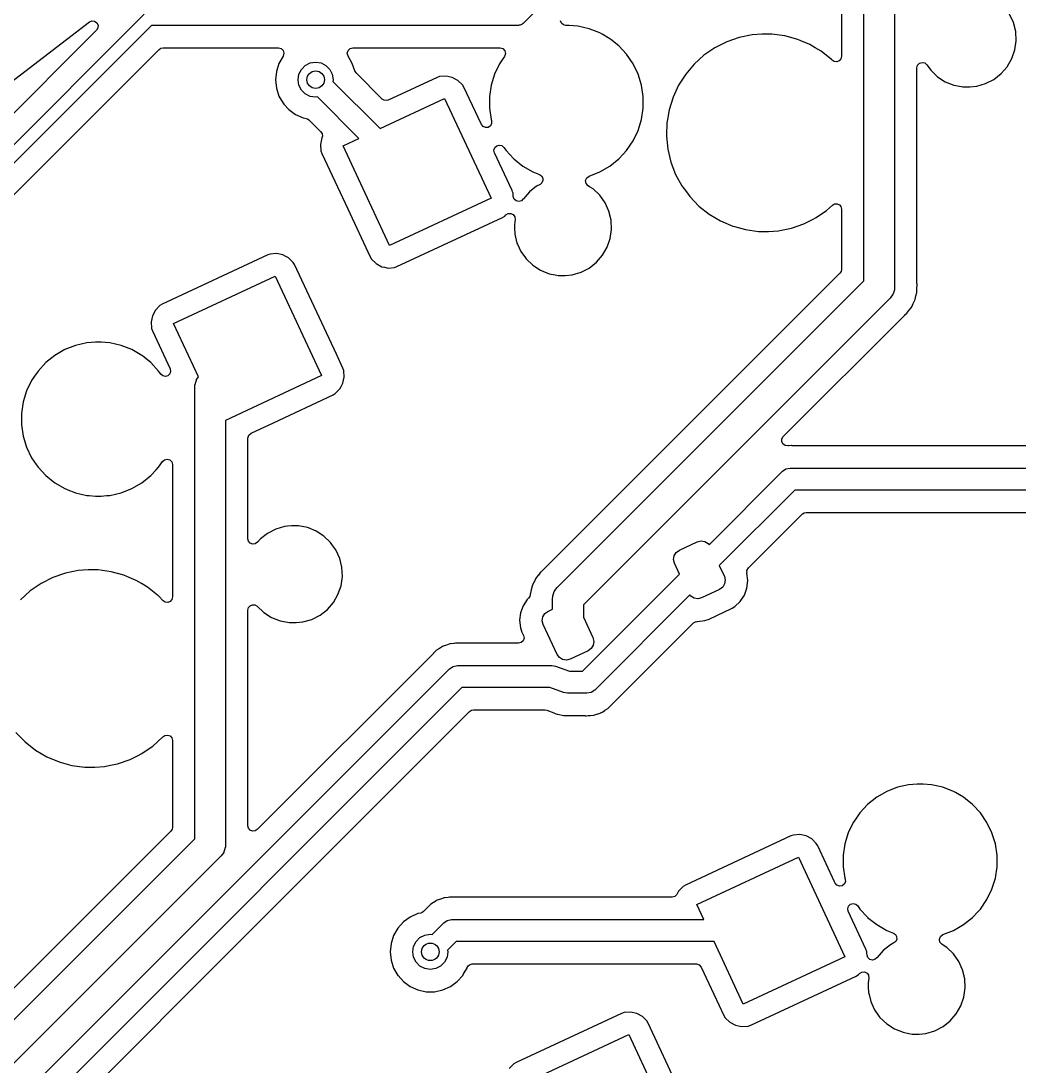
# Model space of a CAD drawing. Extents: x 15 to 269, y -160 to -43.
# Drawn here: x 181.35 to 204.07, y -81.28 to -57.49 of the extents above; entities that cross this region are included whole.
import ezdxf

# ---------------------------------------------------------------- set-up
doc = ezdxf.new("R2010")
doc.units = 0
doc.layers.add('BLACK', color=7, linetype='CONTINUOUS')

msp = doc.modelspace()

# ---------------------------------------------------------------- linework, layer by layer
at = {"layer": 'BLACK', "linetype": 'CONTINUOUS'}
for p, q in [((199.429, -50.9047), (192.781, -57.553)), ((200.536, -63.4092), (200.536, -53.7363)), ((201.236, -54.4401), (201.236, -63.5541)), ((200.027, -55.5477), (200.027, -58.2981)), ((154.812, -79.0065), (182.913, -57.5164)), ((171.853, -69.6442), (184.157, -57.3409)), ((182.913, -57.5164), (182.969, -57.4923)), ((182.969, -57.4923), (183.031, -57.4984)), ((183.031, -57.4984), (183.081, -57.5332)), ((183.081, -57.5332), (183.109, -57.5881)), ((192.763, -57.5629), (192.749, -57.5768)), ((192.781, -57.553), (192.763, -57.5629)), ((193.655, -57.5453), (193.633, -57.4918)), ((193.699, -57.5829), (193.655, -57.5453)), ((203.942, -57.53), (203.854, -57.3387)), ((203.991, -57.7344), (203.942, -57.53)), ((183.076, -57.7026), (171.714, -69.0647)), ((184.325, -57.5969), (172.065, -69.8563)), ((183.107, -57.6496), (183.076, -57.7026)), ((183.109, -57.5881), (183.107, -57.6496)), ((192.674, -57.5969), (184.325, -57.5969)), ((192.694, -57.5918), (192.674, -57.5969)), ((192.713, -57.5918), (192.694, -57.5918)), ((192.73, -57.5819), (192.713, -57.5918)), ((192.749, -57.5768), (192.73, -57.5819)), ((193.756, -57.5964), (193.699, -57.5829)), ((193.831, -57.5964), (193.756, -57.5964)), ((194.027, -57.6111), (193.831, -57.5964)), ((193.831, -57.5964), (193.831, -57.5964)), ((194.283, -57.6695), (194.027, -57.6111)), ((194.527, -57.7654), (194.283, -57.6695)), ((194.577, -57.7944), (194.527, -57.7654)), ((194.527, -57.7654), (194.527, -57.7654)), ((194.527, -57.7654), (194.527, -57.7654)), ((194.754, -57.8965), (194.577, -57.7944)), ((198.217, -57.7944), (197.992, -57.8094)), ((198.442, -57.7944), (198.217, -57.7944)), ((198.217, -57.7944), (198.217, -57.7944)), ((198.74, -57.8344), (198.442, -57.7944)), ((204.001, -57.9445), (203.991, -57.7344)), ((194.778, -57.9151), (194.754, -57.8965)), ((194.959, -58.0601), (194.778, -57.9151)), ((197.414, -57.9678), (197.146, -58.1034)), ((197.698, -57.8693), (197.414, -57.9678)), ((197.992, -57.8094), (197.698, -57.8693)), ((199.03, -57.9138), (198.74, -57.8344)), ((198.74, -57.8344), (198.74, -57.8344)), ((198.74, -57.8344), (198.74, -57.8344)), ((199.102, -57.9445), (199.03, -57.9138)), ((199.306, -58.0311), (199.102, -57.9445)), ((199.43, -58.1041), (199.306, -58.0311)), ((203.971, -58.1527), (204.001, -57.9445)), ((173.103, -69.5379), (184.499, -58.1417)), ((184.499, -58.1417), (184.539, -58.1149)), ((184.539, -58.1149), (184.587, -58.1054)), ((184.587, -58.1054), (187.215, -58.1054)), ((187.215, -58.1054), (187.277, -58.122)), ((187.277, -58.122), (187.322, -58.1674)), ((187.322, -58.1674), (187.339, -58.2294)), ((187.339, -58.2294), (187.322, -58.2914)), ((188.781, -58.2294), (188.798, -58.1674)), ((188.798, -58.2914), (188.781, -58.2294)), ((188.798, -58.1674), (188.843, -58.122)), ((188.843, -58.122), (188.905, -58.1054)), ((188.905, -58.1054), (192.259, -58.1054)), ((192.259, -58.1054), (192.323, -58.1232)), ((192.323, -58.1232), (192.368, -58.1715)), ((192.382, -58.2364), (192.361, -58.2993)), ((192.368, -58.1715), (192.382, -58.2364)), ((195.138, -58.2524), (194.959, -58.0601)), ((194.959, -58.0601), (194.959, -58.0601)), ((194.959, -58.0601), (194.959, -58.0601)), ((195.286, -58.4692), (195.138, -58.2524)), ((195.138, -58.2524), (195.138, -58.2524)), ((195.138, -58.2524), (195.138, -58.2524)), ((196.898, -58.2734), (196.675, -58.475)), ((197.146, -58.1034), (196.898, -58.2734)), ((199.565, -58.1843), (199.43, -58.1041)), ((199.801, -58.3705), (199.565, -58.1843)), ((203.902, -58.3515), (203.971, -58.1527)), ((187.225, -58.4584), (187.166, -58.6401)), ((187.322, -58.2914), (187.225, -58.4584)), ((187.736, -58.5949), (187.825, -58.5064)), ((187.825, -58.5064), (187.936, -58.4496)), ((187.936, -58.4496), (188.06, -58.43)), ((188.06, -58.43), (188.184, -58.4496)), ((188.184, -58.4496), (188.295, -58.5064)), ((188.295, -58.5064), (188.384, -58.5949)), ((188.895, -58.4584), (188.798, -58.2914)), ((188.95, -58.6277), (188.895, -58.4584)), ((192.245, -58.4692), (192.131, -58.7056)), ((192.306, -58.3796), (192.245, -58.4692)), ((192.361, -58.2993), (192.306, -58.3796)), ((195.4, -58.7056), (195.286, -58.4692)), ((196.675, -58.475), (196.481, -58.7045)), ((199.814, -58.3843), (199.801, -58.3705)), ((199.863, -58.4155), (199.814, -58.3843)), ((199.922, -58.4208), (199.863, -58.4155)), ((199.976, -58.3989), (199.922, -58.4208)), ((200.014, -58.3548), (199.976, -58.3989)), ((200.027, -58.2981), (200.014, -58.3548)), ((201.744, -58.5613), (201.76, -58.5014)), ((201.76, -58.5014), (201.802, -58.4564)), ((201.802, -58.4564), (201.861, -58.4375)), ((201.861, -58.4375), (201.922, -58.4495)), ((201.922, -58.4495), (201.969, -58.4894)), ((201.969, -58.4894), (201.997, -58.5279)), ((203.797, -58.5337), (203.902, -58.3515)), ((187.166, -58.6401), (187.146, -58.83)), ((187.66, -58.83), (187.68, -58.7064)), ((187.68, -58.7064), (187.736, -58.5949)), ((188.384, -58.5949), (188.44, -58.7064)), ((188.44, -58.7064), (188.46, -58.83)), ((188.98, -58.6771), (188.95, -58.6277)), ((189.574, -59.2712), (188.98, -58.6771)), ((190.881, -58.7589), (190.823, -58.7786)), ((191.027, -58.7473), (190.881, -58.7589)), ((191.17, -58.7773), (191.027, -58.7473)), ((192.131, -58.7056), (192.054, -58.9563)), ((195.477, -58.9563), (195.4, -58.7056)), ((196.481, -58.7045), (196.319, -58.9577)), ((201.744, -63.4607), (201.744, -58.5613)), ((201.997, -58.5279), (202.06, -58.6164)), ((202.06, -58.6164), (202.212, -58.7616)), ((203.494, -58.8226), (203.66, -58.6926)), ((203.66, -58.6926), (203.797, -58.5337)), ((187.146, -58.83), (187.166, -59.0199)), ((187.68, -58.9536), (187.66, -58.83)), ((187.736, -59.0651), (187.68, -58.9536)), ((188.46, -58.83), (188.454, -58.8701)), ((188.454, -58.8701), (189.527, -59.9439)), ((190.823, -58.7786), (189.714, -59.2959)), ((191.299, -58.8463), (191.17, -58.7773)), ((191.17, -58.7773), (191.17, -58.7773)), ((191.17, -58.7773), (191.17, -58.7773)), ((191.403, -58.9489), (191.299, -58.8463)), ((191.434, -59.001), (191.403, -58.9489)), ((192.054, -58.9563), (192.015, -59.2157)), ((195.516, -59.2157), (195.477, -58.9563)), ((196.319, -58.9577), (196.193, -59.2303)), ((202.212, -58.7616), (202.212, -58.7616)), ((202.212, -58.7616), (202.212, -58.7616)), ((202.212, -58.7616), (202.389, -58.8753)), ((202.389, -58.8753), (202.389, -58.8753)), ((202.389, -58.8753), (202.584, -58.9535)), ((202.584, -58.9535), (202.713, -58.9783)), ((202.713, -58.9783), (202.791, -58.9933)), ((202.791, -58.9933), (202.791, -58.9933)), ((202.791, -58.9933), (202.948, -58.9933)), ((202.948, -58.9933), (203.105, -58.9783)), ((202.948, -58.9933), (202.948, -58.9933)), ((203.105, -58.9783), (203.307, -58.919)), ((203.307, -58.919), (203.494, -58.8226)), ((187.166, -59.0199), (187.225, -59.2016)), ((187.225, -59.2016), (187.321, -59.3669)), ((187.825, -59.1536), (187.736, -59.0651)), ((187.936, -59.2104), (187.825, -59.1536)), ((188.06, -59.23), (187.936, -59.2104)), ((188.1, -59.2236), (188.06, -59.23)), ((189.045, -60.1688), (188.1, -59.2236)), ((191.825, -59.8384), (191.434, -59.001)), ((192.015, -59.2157), (192.015, -59.4781)), ((195.516, -59.4781), (195.516, -59.2157)), ((196.193, -59.2303), (196.104, -59.5173)), ((187.321, -59.3669), (187.338, -59.3857)), ((187.338, -59.3857), (187.449, -59.5089)), ((189.527, -59.9439), (190.994, -59.26)), ((189.616, -59.2987), (189.574, -59.2712)), ((189.665, -59.3075), (189.616, -59.2987)), ((189.714, -59.2959), (189.665, -59.3075)), ((190.994, -59.26), (192.051, -61.5258)), ((187.449, -59.5089), (187.603, -59.6211)), ((187.603, -59.6211), (187.778, -59.6988)), ((187.778, -59.6988), (187.841, -59.7123)), ((192.015, -59.4781), (192.054, -59.7375)), ((195.477, -59.7375), (195.516, -59.4781)), ((196.104, -59.5173), (196.067, -59.7375)), ((187.841, -59.7123), (187.875, -59.7246)), ((187.875, -59.7246), (187.903, -59.7459)), ((187.903, -59.7459), (188.177, -60.0194)), ((191.831, -59.8512), (191.825, -59.8384)), ((191.87, -59.8987), (191.831, -59.8512)), ((191.927, -59.9217), (191.87, -59.8987)), ((191.988, -59.9145), (191.927, -59.9217)), ((192.038, -59.8789), (191.988, -59.9145)), ((192.065, -59.8236), (192.038, -59.8789)), ((192.054, -59.7375), (192.062, -59.7622)), ((192.062, -59.7622), (192.065, -59.8236)), ((195.4, -59.9883), (195.477, -59.7375)), ((196.054, -59.8136), (196.045, -60.0924)), ((196.067, -59.7375), (196.054, -59.8136)), ((188.203, -60.1503), (188.17, -60.3051)), ((188.177, -60.0194), (188.205, -60.0634)), ((188.213, -60.1153), (188.203, -60.1503)), ((188.205, -60.0634), (188.213, -60.1153)), ((188.683, -60.3377), (189.045, -60.1688)), ((195.286, -60.2246), (195.4, -59.9883)), ((196.045, -60.0924), (196.044, -60.1139)), ((196.044, -60.1139), (196.074, -60.4129)), ((188.17, -60.3051), (188.182, -60.4509)), ((189.74, -62.6035), (188.683, -60.3377)), ((192.119, -60.4335), (192.137, -60.3754)), ((192.137, -60.3754), (192.181, -60.3332)), ((192.181, -60.3332), (192.24, -60.317)), ((192.24, -60.317), (192.299, -60.3307)), ((192.299, -60.3307), (192.345, -60.3711)), ((192.345, -60.3711), (192.393, -60.4414)), ((195.138, -60.4414), (195.286, -60.2246)), ((196.074, -60.4129), (196.144, -60.7052)), ((188.182, -60.4509), (188.202, -60.5085)), ((188.202, -60.5085), (188.79, -61.7697)), ((192.13, -60.4933), (192.119, -60.4335)), ((192.532, -61.355), (192.13, -60.4933)), ((192.393, -60.4414), (192.564, -60.6257)), ((192.564, -60.6257), (192.572, -60.6337)), ((192.572, -60.6337), (192.777, -60.7973)), ((194.754, -60.7973), (194.959, -60.6337)), ((194.959, -60.6337), (195.059, -60.5267)), ((195.059, -60.5267), (195.138, -60.4414)), ((195.138, -60.4414), (195.138, -60.4414)), ((195.138, -60.4414), (195.138, -60.4414)), ((192.777, -60.7973), (193.004, -60.9285)), ((194.527, -60.9285), (194.754, -60.7973)), ((196.144, -60.7052), (196.252, -60.9856)), ((193.004, -60.9285), (193.157, -60.9886)), ((193.157, -60.9886), (193.203, -61.0206)), ((193.203, -61.0206), (193.231, -61.0698)), ((193.234, -61.126), (193.211, -61.1778)), ((193.231, -61.0698), (193.234, -61.126)), ((194.204, -61.1278), (194.229, -61.0652)), ((194.216, -61.194), (194.204, -61.1278)), ((194.229, -61.0652), (194.282, -61.0246)), ((194.282, -61.0246), (194.283, -61.0243)), ((194.283, -61.0243), (194.527, -60.9285)), ((194.283, -61.0243), (194.283, -61.0243)), ((196.252, -60.9856), (196.396, -61.2491)), ((192.543, -61.386), (192.532, -61.355)), ((193.09, -61.2549), (192.924, -61.3849)), ((193.169, -61.2143), (193.09, -61.2549)), ((193.211, -61.1778), (193.169, -61.2143)), ((194.26, -61.2444), (194.216, -61.194)), ((194.296, -61.2669), (194.26, -61.2444)), ((194.372, -61.316), (194.296, -61.2669)), ((194.524, -61.4611), (194.372, -61.316)), ((196.396, -61.2491), (196.497, -61.386)), ((192.051, -61.5258), (189.74, -62.6035)), ((192.552, -61.4126), (192.543, -61.386)), ((192.558, -61.4881), (192.552, -61.4126)), ((192.578, -61.547), (192.558, -61.4881)), ((192.625, -61.5885), (192.578, -61.547)), ((192.685, -61.6022), (192.625, -61.5885)), ((192.745, -61.5847), (192.685, -61.6022)), ((192.778, -61.5517), (192.745, -61.5847)), ((192.779, -61.5528), (192.778, -61.5517)), ((192.789, -61.5407), (192.779, -61.5528)), ((192.924, -61.3849), (192.789, -61.5407)), ((192.924, -61.3849), (192.924, -61.3849)), ((194.646, -61.6325), (194.524, -61.4611)), ((194.524, -61.4611), (194.524, -61.4611)), ((196.497, -61.386), (196.574, -61.4911)), ((196.574, -61.4911), (196.783, -61.7071)), ((188.79, -61.7697), (189.299, -62.8624)), ((194.733, -61.8238), (194.646, -61.6325)), ((194.646, -61.6325), (194.646, -61.6325)), ((194.646, -61.6325), (194.646, -61.6325)), ((194.783, -62.0282), (194.733, -61.8238)), ((196.783, -61.7071), (197.019, -61.8933)), ((199.45, -61.9661), (199.686, -61.8041)), ((199.686, -61.8041), (199.82, -61.6828)), ((199.82, -61.6828), (199.87, -61.6554)), ((199.87, -61.6554), (199.926, -61.6529)), ((199.926, -61.6529), (199.978, -61.6759)), ((199.978, -61.6759), (200.014, -61.7196)), ((200.014, -61.7196), (200.027, -61.7748)), ((200.027, -61.7748), (200.027, -63.1472)), ((189.91, -63.0849), (192.31, -61.9661)), ((192.31, -61.9661), (192.362, -61.9346)), ((192.362, -61.9346), (192.389, -61.9068)), ((192.389, -61.9068), (192.442, -61.875)), ((192.442, -61.875), (192.503, -61.8725)), ((192.503, -61.8725), (192.558, -61.8998)), ((192.558, -61.8998), (192.594, -61.9502)), ((192.6, -62.0114), (192.583, -62.133)), ((192.594, -61.9502), (192.6, -62.0114)), ((194.793, -62.2383), (194.783, -62.0282)), ((197.019, -61.8933), (197.277, -62.0464)), ((197.277, -62.0464), (197.554, -62.1637)), ((199.17, -62.1097), (199.381, -62.0031)), ((199.381, -62.0031), (199.438, -61.9742)), ((199.438, -61.9742), (199.45, -61.9661)), ((192.583, -62.133), (192.583, -62.133)), ((192.583, -62.133), (192.586, -62.2099)), ((192.586, -62.2099), (192.593, -62.3409)), ((194.763, -62.4465), (194.793, -62.2383)), ((197.554, -62.1637), (197.554, -62.1637)), ((197.554, -62.1637), (197.554, -62.1637)), ((197.554, -62.1637), (197.59, -62.1736)), ((197.59, -62.1736), (197.844, -62.2431)), ((197.844, -62.2431), (198.142, -62.2832)), ((198.142, -62.2832), (198.367, -62.2832)), ((198.367, -62.2832), (198.592, -62.2681)), ((198.367, -62.2832), (198.367, -62.2832)), ((198.592, -62.2681), (198.665, -62.2532)), ((198.665, -62.2532), (198.886, -62.2083)), ((198.886, -62.2083), (199.17, -62.1097)), ((192.593, -62.3409), (192.593, -62.3431)), ((192.593, -62.3431), (192.642, -62.5475)), ((192.642, -62.5475), (192.653, -62.5702)), ((194.694, -62.6453), (194.763, -62.4465)), ((187.027, -62.7981), (186.969, -62.8178)), ((187.173, -62.7866), (187.027, -62.7981)), ((187.316, -62.8165), (187.173, -62.7866)), ((192.653, -62.5702), (192.73, -62.7389)), ((192.73, -62.7389), (192.834, -62.8856)), ((194.589, -62.8275), (194.694, -62.6453)), ((186.969, -62.8178), (184.57, -63.9366)), ((187.38, -62.8508), (187.316, -62.8165)), ((187.316, -62.8165), (187.316, -62.8165)), ((187.316, -62.8165), (187.316, -62.8165)), ((187.445, -62.8856), (187.38, -62.8508)), ((187.488, -62.9285), (187.445, -62.8856)), ((187.549, -62.9881), (187.488, -62.9285)), ((187.58, -63.0403), (187.549, -62.9881)), ((188.532, -65.0805), (187.58, -63.0403)), ((189.299, -62.8624), (189.331, -62.9146)), ((189.331, -62.9146), (189.435, -63.0172)), ((189.435, -63.0172), (189.564, -63.0862)), ((192.834, -62.8856), (192.852, -62.9102)), ((192.852, -62.9102), (193.004, -63.0554)), ((194.286, -63.1164), (194.451, -62.9864)), ((194.451, -62.9864), (194.589, -62.8275)), ((189.564, -63.0862), (189.63, -63.1)), ((189.63, -63.1), (189.707, -63.1162)), ((189.707, -63.1162), (189.853, -63.1046)), ((189.707, -63.1162), (189.707, -63.1162)), ((189.707, -63.1162), (189.707, -63.1162)), ((189.853, -63.1046), (189.91, -63.0849)), ((193.004, -63.0554), (193.004, -63.0554)), ((193.004, -63.0554), (193.004, -63.0554)), ((193.004, -63.0554), (193.181, -63.1691)), ((193.181, -63.1691), (193.181, -63.1691)), ((193.181, -63.1691), (193.376, -63.2473)), ((199.991, -63.2348), (193.225, -70.0011)), ((193.376, -63.2473), (193.514, -63.2738)), ((193.514, -63.2738), (193.583, -63.2871)), ((193.74, -63.2871), (193.897, -63.2721)), ((193.897, -63.2721), (194.099, -63.2128)), ((194.099, -63.2128), (194.286, -63.1164)), ((200.018, -63.1946), (199.991, -63.2348)), ((200.027, -63.1472), (200.018, -63.1946)), ((184.829, -64.3769), (187.14, -63.2993)), ((187.14, -63.2993), (188.197, -65.565)), ((193.556, -70.3889), (200.536, -63.4092)), ((193.583, -63.2871), (193.583, -63.2871)), ((193.583, -63.2871), (193.74, -63.2871)), ((193.74, -63.2871), (193.74, -63.2871)), ((201.747, -63.484), (201.744, -63.4607)), ((201.744, -63.5641), (201.746, -63.5109)), ((201.746, -63.5109), (201.747, -63.484)), ((201.747, -63.484), (201.747, -63.484)), ((201.747, -63.484), (201.747, -63.484)), ((201.194, -63.7207), (201.163, -63.7605)), ((201.196, -63.7138), (201.194, -63.7207)), ((201.2, -63.7078), (201.196, -63.7138)), ((201.215, -63.6595), (201.2, -63.7078)), ((201.231, -63.6117), (201.215, -63.6595)), ((201.232, -63.6016), (201.231, -63.6117)), ((201.233, -63.5974), (201.232, -63.6016)), ((201.236, -63.5541), (201.233, -63.5902)), ((201.233, -63.5902), (201.233, -63.5974)), ((201.704, -63.8299), (201.721, -63.7517)), ((201.721, -63.7517), (201.722, -63.7484)), ((201.722, -63.7484), (201.742, -63.6707)), ((201.742, -63.6707), (201.744, -63.6475)), ((201.742, -63.6707), (201.742, -63.6707)), ((201.742, -63.6707), (201.742, -63.6707)), ((201.744, -63.5674), (201.744, -63.5641)), ((201.744, -63.6475), (201.744, -63.5674)), ((184.518, -63.9681), (184.415, -64.0723)), ((184.57, -63.9366), (184.518, -63.9681)), ((201.133, -63.8016), (194.154, -70.7814)), ((201.163, -63.7605), (201.133, -63.8016)), ((201.626, -63.9993), (201.659, -63.9266)), ((201.659, -63.9266), (201.661, -63.9236)), ((201.661, -63.9236), (201.696, -63.8519)), ((201.696, -63.8519), (201.704, -63.8299)), ((184.346, -64.2012), (184.316, -64.3443)), ((184.415, -64.0723), (184.346, -64.2012)), ((198.702, -66.9519), (201.465, -64.1894)), ((201.465, -64.1894), (201.472, -64.1826)), ((201.472, -64.1826), (201.513, -64.148)), ((201.513, -64.148), (201.561, -64.0842)), ((201.561, -64.0842), (201.563, -64.0816)), ((201.563, -64.0816), (201.613, -64.0192)), ((201.613, -64.0192), (201.613, -64.0192)), ((201.613, -64.0192), (201.614, -64.0192)), ((201.614, -64.0192), (201.626, -63.9994)), ((201.626, -63.9994), (201.626, -63.9993)), ((201.626, -63.9993), (201.626, -63.9993)), ((184.316, -64.3443), (184.328, -64.4901)), ((185.398, -65.5968), (184.829, -64.3769)), ((184.328, -64.4901), (184.348, -64.5478)), ((184.348, -64.5478), (184.749, -65.4094)), ((182.597, -64.8784), (182.352, -64.9742)), ((182.853, -64.82), (182.597, -64.8784)), ((183.049, -64.8053), (182.853, -64.82)), ((183.18, -64.8053), (183.049, -64.8053)), ((183.049, -64.8053), (183.049, -64.8053)), ((183.376, -64.82), (183.18, -64.8053)), ((183.18, -64.8053), (183.18, -64.8053)), ((183.632, -64.8784), (183.376, -64.82)), ((183.876, -64.9742), (183.632, -64.8784)), ((182.125, -65.1054), (181.92, -65.269)), ((182.352, -64.9742), (182.125, -65.1054)), ((183.915, -64.9968), (183.876, -64.9742)), ((183.876, -64.9742), (183.876, -64.9742)), ((183.876, -64.9742), (183.876, -64.9742)), ((184.103, -65.1054), (183.915, -64.9968)), ((184.125, -65.1233), (184.103, -65.1054)), ((184.308, -65.269), (184.125, -65.1233)), ((188.678, -65.3942), (188.532, -65.0805)), ((181.92, -65.269), (181.742, -65.4613)), ((184.487, -65.4613), (184.308, -65.269)), ((184.308, -65.269), (184.308, -65.269)), ((184.308, -65.269), (184.308, -65.269)), ((184.749, -65.4094), (184.761, -65.4692)), ((188.698, -65.4518), (188.678, -65.3942)), ((181.663, -65.5773), (181.594, -65.6781)), ((181.742, -65.4613), (181.663, -65.5773)), ((184.519, -65.509), (184.487, -65.4613)), ((184.487, -65.4613), (184.487, -65.4613)), ((184.487, -65.4613), (184.487, -65.4613)), ((184.535, -65.5316), (184.519, -65.509)), ((184.58, -65.572), (184.535, -65.5316)), ((184.64, -65.5857), (184.58, -65.572)), ((184.698, -65.5695), (184.64, -65.5857)), ((184.742, -65.5273), (184.698, -65.5695)), ((184.761, -65.4692), (184.742, -65.5273)), ((185.35, -65.6641), (185.352, -65.6572)), ((185.352, -65.6572), (185.383, -65.6174)), ((185.383, -65.6174), (185.398, -65.5968)), ((188.197, -65.565), (186.01, -66.5847)), ((188.679, -65.7407), (188.709, -65.5976)), ((188.709, -65.5976), (188.698, -65.4518)), ((181.594, -65.6781), (181.48, -65.9145)), ((185.31, -65.8238), (185.313, -65.7877)), ((185.31, -76.1052), (185.31, -65.8238)), ((185.313, -65.7805), (185.314, -65.7763)), ((185.313, -65.7877), (185.313, -65.7805)), ((185.314, -65.7763), (185.315, -65.7662)), ((185.315, -65.7662), (185.331, -65.7184)), ((185.331, -65.7184), (185.346, -65.6701)), ((185.346, -65.6701), (185.35, -65.6641)), ((188.508, -65.9738), (188.61, -65.8696)), ((188.61, -65.8696), (188.641, -65.8122)), ((188.641, -65.8122), (188.679, -65.7407)), ((181.48, -65.9145), (181.403, -66.1652)), ((187.098, -66.6383), (188.456, -66.0053)), ((188.456, -66.0053), (188.508, -65.9738)), ((181.403, -66.1652), (181.364, -66.4246)), ((181.364, -66.4246), (181.364, -66.687)), ((186.01, -66.5847), (186.01, -76.2501)), ((181.364, -66.687), (181.403, -66.9464)), ((186.59, -66.8752), (187.098, -66.6383)), ((181.403, -66.9464), (181.48, -67.1971)), ((186.518, -66.9876), (186.538, -66.921)), ((186.518, -69.2775), (186.518, -66.9876)), ((186.538, -66.921), (186.59, -66.8752)), ((198.668, -67.0647), (198.671, -67.004)), ((198.695, -67.1193), (198.668, -67.0647)), ((198.671, -67.004), (198.702, -66.9519)), ((181.48, -67.1971), (181.594, -67.4335)), ((198.744, -67.1548), (198.695, -67.1193)), ((198.804, -67.1628), (198.744, -67.1548)), ((198.816, -67.1614), (198.804, -67.1628)), ((198.822, -67.1614), (198.816, -67.1614)), ((198.832, -67.1609), (198.822, -67.1614)), ((198.882, -67.1566), (198.832, -67.1609)), ((198.892, -67.158), (198.882, -67.1566)), ((198.882, -67.1566), (198.882, -67.1566)), ((198.906, -67.1601), (198.892, -67.158)), ((198.924, -67.1614), (198.906, -67.1601)), ((211.777, -67.1614), (198.924, -67.1614)), ((181.594, -67.4335), (181.701, -67.5904)), ((184.487, -67.6503), (184.575, -67.5205)), ((184.575, -67.5205), (184.622, -67.4795)), ((184.622, -67.4795), (184.683, -67.4665)), ((184.683, -67.4665), (184.743, -67.4849)), ((184.743, -67.4849), (184.786, -67.53)), ((184.786, -67.53), (184.802, -67.5904)), ((181.701, -67.5904), (181.742, -67.6503)), ((181.742, -67.6503), (181.919, -67.8411)), ((184.308, -67.8426), (184.431, -67.7103)), ((184.431, -67.7103), (184.487, -67.6503)), ((184.487, -67.6503), (184.487, -67.6503)), ((184.487, -67.6503), (184.487, -67.6503)), ((184.802, -67.5904), (184.802, -70.6034)), ((197.013, -69.4135), (198.683, -67.7431)), ((198.683, -67.7431), (198.764, -67.6889)), ((198.764, -67.6889), (198.86, -67.6699)), ((198.86, -67.6699), (198.86, -67.6699)), ((198.86, -67.6699), (211.79, -67.6699)), ((181.919, -67.8411), (181.92, -67.8426)), ((181.92, -67.8426), (182.125, -68.0062)), ((182.125, -68.0062), (182.352, -68.1374)), ((183.876, -68.1374), (184.103, -68.0062)), ((184.103, -68.0062), (184.308, -67.8426)), ((182.352, -68.1374), (182.457, -68.1784)), ((182.457, -68.1784), (182.542, -68.2118)), ((182.542, -68.2118), (182.597, -68.2332)), ((182.597, -68.2332), (182.853, -68.2916)), ((183.376, -68.2916), (183.632, -68.2332)), ((183.632, -68.2332), (183.876, -68.1374)), ((198.964, -68.1699), (197.245, -69.8881)), ((211.686, -68.1699), (198.964, -68.1699)), ((182.853, -68.2916), (182.909, -68.2958)), ((182.909, -68.2958), (183.049, -68.3063)), ((183.049, -68.3063), (183.049, -68.3063)), ((183.049, -68.3063), (183.18, -68.3063)), ((183.18, -68.3063), (183.302, -68.2971)), ((183.18, -68.3063), (183.18, -68.3063)), ((183.302, -68.2971), (183.376, -68.2916)), ((197.909, -69.9437), (199.138, -68.7147)), ((199.138, -68.7147), (199.178, -68.6878)), ((199.178, -68.6878), (199.226, -68.6784)), ((199.226, -68.6784), (208.1, -68.6784)), ((187.511, -68.985), (187.423, -68.9933)), ((187.668, -68.985), (187.511, -68.985)), ((187.875, -69.0248), (187.668, -68.985)), ((187.668, -68.985), (187.668, -68.985)), ((186.965, -69.1556), (186.804, -69.2825)), ((187.152, -69.0592), (186.965, -69.1556)), ((187.354, -69), (187.152, -69.0592)), ((187.423, -68.9933), (187.354, -69)), ((187.896, -69.0335), (187.875, -69.0248)), ((187.875, -69.0248), (187.875, -69.0248)), ((187.875, -69.0248), (187.875, -69.0248)), ((188.07, -69.103), (187.896, -69.0335)), ((188.247, -69.2167), (188.07, -69.103)), ((188.399, -69.3618), (188.247, -69.2167)), ((188.247, -69.2167), (188.247, -69.2167)), ((188.247, -69.2167), (188.247, -69.2167)), ((186.533, -69.3354), (186.518, -69.2775)), ((186.573, -69.3799), (186.533, -69.3354)), ((186.628, -69.4007), (186.573, -69.3799)), ((186.687, -69.3931), (186.628, -69.4007)), ((186.736, -69.3587), (186.687, -69.3931)), ((186.8, -69.2856), (186.736, -69.3587)), ((186.804, -69.2825), (186.8, -69.2856)), ((188.432, -69.4084), (188.399, -69.3618)), ((188.521, -69.5332), (188.432, -69.4084)), ((196.337, -69.5369), (196.745, -69.3468)), ((196.745, -69.3468), (196.83, -69.3259)), ((196.83, -69.3259), (196.917, -69.3392)), ((196.917, -69.3392), (196.992, -69.3848)), ((196.992, -69.3848), (197.013, -69.4135)), ((188.609, -69.7245), (188.521, -69.5332)), ((188.521, -69.5332), (188.521, -69.5332)), ((188.521, -69.5332), (188.521, -69.5332)), ((196.207, -69.7507), (196.221, -69.6639)), ((196.221, -69.6639), (196.266, -69.5888)), ((196.266, -69.5888), (196.337, -69.5369)), ((188.658, -69.9289), (188.609, -69.7245)), ((188.668, -70.139), (188.658, -69.9289)), ((196.228, -69.8359), (196.207, -69.7507)), ((196.343, -70.0831), (196.228, -69.8359)), ((197.245, -69.8881), (197.361, -70.1353)), ((182.081, -70.1624), (181.813, -70.2979)), ((182.365, -70.0638), (182.081, -70.1624)), ((182.659, -70.0039), (182.365, -70.0638)), ((182.884, -69.9889), (182.659, -70.0039)), ((183.109, -69.9889), (182.884, -69.9889)), ((182.884, -69.9889), (182.884, -69.9889)), ((183.407, -70.0289), (183.109, -69.9889)), ((183.697, -70.1083), (183.407, -70.0289)), ((183.407, -70.0289), (183.407, -70.0289)), ((183.407, -70.0289), (183.407, -70.0289)), ((183.763, -70.1362), (183.697, -70.1083)), ((183.974, -70.2256), (183.763, -70.1362)), ((188.638, -70.3472), (188.668, -70.139)), ((193.076, -70.1714), (193.064, -70.1912)), ((193.126, -70.109), (193.076, -70.1714)), ((193.128, -70.1063), (193.126, -70.109)), ((193.177, -70.0426), (193.128, -70.1063)), ((193.191, -70.0304), (193.177, -70.0426)), ((193.216, -70.009), (193.191, -70.0304)), ((193.217, -70.008), (193.216, -70.009)), ((193.225, -70.0011), (193.217, -70.008)), ((194.131, -72.2951), (196.343, -70.0831)), ((197.361, -70.1353), (197.382, -70.2206)), ((197.874, -70.0466), (197.878, -70.0461)), ((197.875, -70.0601), (197.874, -70.0466)), ((197.895, -70.2304), (197.875, -70.0601)), ((197.875, -70.0601), (197.875, -70.0601)), ((197.876, -70.0037), (197.909, -69.9437)), ((197.878, -70.0461), (197.876, -70.0037)), ((181.813, -70.2979), (181.565, -70.4679)), ((184.098, -70.2997), (183.974, -70.2256)), ((184.232, -70.3788), (184.098, -70.2997)), ((184.464, -70.5618), (184.232, -70.3788)), ((188.569, -70.546), (188.638, -70.3472)), ((192.985, -70.3607), (192.968, -70.4389)), ((192.993, -70.3387), (192.985, -70.3607)), ((193.029, -70.2669), (192.993, -70.3387)), ((193.03, -70.2639), (193.029, -70.2669)), ((193.064, -70.1912), (193.03, -70.2639)), ((193.527, -70.43), (193.556, -70.3889)), ((197.323, -70.3824), (197.252, -70.4343)), ((197.368, -70.3074), (197.323, -70.3824)), ((197.382, -70.2206), (197.368, -70.3074)), ((197.817, -70.5618), (197.875, -70.4007)), ((197.875, -70.4007), (197.895, -70.2304)), ((181.565, -70.4679), (181.342, -70.6695)), ((184.468, -70.565), (184.464, -70.5618)), ((184.49, -70.5878), (184.468, -70.565)), ((184.588, -70.6896), (184.49, -70.5878)), ((184.802, -70.6034), (184.788, -70.66)), ((188.464, -70.7282), (188.569, -70.546)), ((192.885, -70.6516), (192.875, -70.6608)), ((192.906, -70.6318), (192.885, -70.6516)), ((192.935, -70.5907), (192.906, -70.6318)), ((192.942, -70.5562), (192.935, -70.5907)), ((192.945, -70.5431), (192.942, -70.5562)), ((192.942, -70.5562), (192.942, -70.5562)), ((192.948, -70.5199), (192.945, -70.5431)), ((192.967, -70.4422), (192.948, -70.5199)), ((192.968, -70.4389), (192.967, -70.4422)), ((193.454, -70.6364), (193.457, -70.6004)), ((193.454, -70.8814), (193.454, -70.6364)), ((193.456, -70.5931), (193.457, -70.589)), ((193.457, -70.6004), (193.456, -70.5931)), ((193.457, -70.589), (193.458, -70.5788)), ((193.458, -70.5788), (193.475, -70.5311)), ((193.475, -70.5311), (193.489, -70.4827)), ((193.489, -70.4827), (193.493, -70.4768)), ((193.493, -70.4768), (193.496, -70.4699)), ((193.496, -70.4699), (193.527, -70.43)), ((196.576, -70.5577), (194.412, -72.7219)), ((196.597, -70.5865), (196.576, -70.5577)), ((196.672, -70.632), (196.597, -70.5865)), ((196.759, -70.6454), (196.672, -70.632)), ((196.844, -70.6245), (196.759, -70.6454)), ((197.252, -70.4343), (196.844, -70.6245)), ((197.722, -70.7051), (197.817, -70.5618)), ((184.638, -70.7208), (184.588, -70.6896)), ((184.696, -70.726), (184.638, -70.7208)), ((184.75, -70.7042), (184.696, -70.726)), ((184.788, -70.66), (184.75, -70.7042)), ((186.518, -70.9018), (186.532, -70.846)), ((186.532, -70.846), (186.569, -70.8022)), ((186.569, -70.8022), (186.621, -70.7796)), ((186.621, -70.7796), (186.679, -70.7832)), ((186.679, -70.7832), (186.728, -70.8121)), ((186.728, -70.8121), (186.879, -70.9561)), ((188.161, -71.0172), (188.327, -70.8871)), ((188.327, -70.8871), (188.464, -70.7282)), ((192.781, -70.8041), (192.723, -70.9652)), ((192.875, -70.6608), (192.781, -70.8041)), ((193.346, -70.9316), (193.454, -70.8814)), ((194.154, -70.7814), (194.154, -71.0661)), ((197.367, -70.9418), (197.511, -70.8745)), ((197.511, -70.8745), (197.537, -70.8592)), ((197.537, -70.8592), (197.598, -70.8228)), ((197.598, -70.8228), (197.722, -70.7051)), ((186.518, -75.812), (186.518, -70.9018)), ((186.879, -70.9561), (186.879, -70.9561)), ((186.879, -70.9561), (186.879, -70.9561)), ((186.879, -70.9561), (187.056, -71.0698)), ((187.056, -71.0698), (187.056, -71.0698)), ((187.056, -71.0698), (187.251, -71.148)), ((187.772, -71.1728), (187.974, -71.1135)), ((187.974, -71.1135), (188.161, -71.0172)), ((192.723, -70.9652), (192.703, -71.1355)), ((193.216, -71.1453), (193.23, -71.0585)), ((193.23, -71.0585), (193.275, -70.9835)), ((193.275, -70.9835), (193.346, -70.9316)), ((194.154, -71.0661), (194.37, -71.53)), ((196.919, -71.1392), (197.015, -71.106)), ((197.015, -71.106), (197.367, -70.9418)), ((187.251, -71.148), (187.38, -71.1728)), ((187.38, -71.1728), (187.458, -71.1878)), ((187.458, -71.1878), (187.458, -71.1878)), ((187.458, -71.1878), (187.616, -71.1878)), ((187.616, -71.1878), (187.772, -71.1728)), ((187.616, -71.1878), (187.616, -71.1878)), ((192.703, -71.1355), (192.723, -71.3058)), ((192.723, -71.3058), (192.756, -71.4012)), ((193.237, -71.2306), (193.216, -71.1453)), ((193.554, -71.9103), (193.237, -71.2306)), ((194.78, -73.0724), (196.657, -71.1957)), ((196.657, -71.1957), (196.704, -71.1663)), ((196.704, -71.1663), (196.735, -71.1629)), ((196.735, -71.1608), (196.749, -71.1591)), ((196.735, -71.1629), (196.735, -71.1608)), ((196.749, -71.1591), (196.919, -71.1392)), ((196.749, -71.1591), (196.749, -71.1591)), ((192.785, -71.5998), (192.74, -71.6419)), ((192.756, -71.4012), (192.793, -71.4808)), ((192.804, -71.5413), (192.785, -71.5998)), ((192.793, -71.4808), (192.804, -71.5413)), ((194.37, -71.53), (194.391, -71.6152)), ((190.797, -71.8298), (190.744, -71.8859)), ((190.812, -71.8173), (190.797, -71.8298)), ((190.878, -71.7769), (190.812, -71.8173)), ((190.881, -71.7749), (190.878, -71.7769)), ((190.945, -71.7326), (190.881, -71.7749)), ((190.963, -71.7239), (190.945, -71.7326)), ((191.036, -71.6997), (190.963, -71.7239)), ((191.039, -71.6985), (191.036, -71.6997)), ((191.112, -71.6722), (191.039, -71.6985)), ((191.131, -71.6679), (191.112, -71.6722)), ((191.208, -71.6612), (191.131, -71.6679)), ((191.212, -71.6608), (191.208, -71.6612)), ((191.243, -71.6572), (191.212, -71.6608)), ((191.248, -71.6572), (191.243, -71.6572)), ((191.259, -71.6567), (191.248, -71.6572)), ((191.309, -71.6523), (191.259, -71.6567)), ((191.32, -71.654), (191.309, -71.6523)), ((191.309, -71.6523), (191.309, -71.6523)), ((191.333, -71.6559), (191.32, -71.654)), ((191.351, -71.6572), (191.333, -71.6559)), ((192.68, -71.6572), (191.351, -71.6572)), ((192.74, -71.6419), (192.68, -71.6572)), ((194.261, -71.829), (193.853, -72.0191)), ((194.332, -71.777), (194.261, -71.829)), ((194.377, -71.702), (194.332, -71.777)), ((194.391, -71.6152), (194.377, -71.702)), ((190.741, -71.8885), (186.73, -75.8997)), ((190.744, -71.8859), (190.741, -71.8885)), ((193.606, -71.9811), (193.554, -71.9103)), ((193.681, -72.0267), (193.606, -71.9811)), ((193.768, -72.04), (193.681, -72.0267)), ((193.853, -72.0191), (193.768, -72.04)), ((181.794, -81.5548), (191.11, -72.2389)), ((191.11, -72.2389), (191.191, -72.1847)), ((191.11, -72.2389), (191.11, -72.2389)), ((191.191, -72.1847), (191.287, -72.1657)), ((191.287, -72.1657), (193.434, -72.1657)), ((193.434, -72.1657), (193.477, -72.1742)), ((193.477, -72.1742), (193.52, -72.1808)), ((193.52, -72.1808), (193.834, -72.2951)), ((193.834, -72.2951), (194.131, -72.2951)), ((191.39, -72.6657), (182.027, -82.0294)), ((193.39, -72.6657), (191.39, -72.6657)), ((193.704, -72.7801), (193.39, -72.6657)), ((193.747, -72.7867), (193.704, -72.7801)), ((193.79, -72.7951), (193.747, -72.7867)), ((194.235, -72.7951), (193.79, -72.7951)), ((194.331, -72.7761), (194.235, -72.7951)), ((194.412, -72.7219), (194.331, -72.7761)), ((186.095, -78.68), (191.565, -73.2105)), ((191.565, -73.2105), (191.605, -73.1836)), ((191.605, -73.1836), (191.652, -73.1742)), ((191.652, -73.1742), (193.279, -73.1742)), ((193.279, -73.1742), (193.321, -73.1817)), ((193.321, -73.1817), (193.482, -73.2403)), ((193.482, -73.2403), (193.496, -73.246)), ((193.496, -73.246), (193.529, -73.2627)), ((193.529, -73.2627), (193.558, -73.2697)), ((193.558, -73.2697), (193.558, -73.2697)), ((193.558, -73.2697), (193.572, -73.273)), ((194.411, -73.2882), (194.482, -73.2623)), ((194.482, -73.2623), (194.486, -73.2611)), ((194.486, -73.2611), (194.558, -73.2373)), ((194.558, -73.2373), (194.559, -73.2369)), ((194.558, -73.2373), (194.558, -73.2373)), ((194.559, -73.2369), (194.577, -73.2282)), ((194.577, -73.2282), (194.584, -73.2231)), ((194.584, -73.2231), (194.641, -73.1859)), ((194.641, -73.1859), (194.644, -73.184)), ((194.644, -73.184), (194.66, -73.1742)), ((194.66, -73.1742), (194.709, -73.1442)), ((194.709, -73.1442), (194.71, -73.1436)), ((194.709, -73.1442), (194.709, -73.1442)), ((194.71, -73.1436), (194.725, -73.131)), ((194.725, -73.131), (194.726, -73.1301)), ((194.726, -73.1301), (194.778, -73.0749)), ((194.726, -73.1301), (194.726, -73.1301)), ((194.778, -73.0749), (194.78, -73.0724)), ((193.572, -73.273), (193.572, -73.273)), ((193.572, -73.273), (193.701, -73.3036)), ((193.701, -73.3036), (193.879, -73.3036)), ((193.879, -73.3036), (194.171, -73.3036)), ((194.171, -73.3036), (194.189, -73.3049)), ((194.189, -73.3049), (194.192, -73.3055)), ((194.192, -73.3055), (194.213, -73.3085)), ((194.213, -73.3085), (194.263, -73.3041)), ((194.263, -73.3041), (194.273, -73.3036)), ((194.273, -73.3036), (194.279, -73.3036)), ((194.279, -73.3036), (194.31, -73.3)), ((194.279, -73.3036), (194.279, -73.3036)), ((194.31, -73.3), (194.314, -73.2996)), ((194.314, -73.2996), (194.389, -73.293)), ((194.389, -73.293), (194.39, -73.2929)), ((194.389, -73.293), (194.389, -73.293)), ((194.39, -73.2929), (194.41, -73.2886)), ((194.41, -73.2886), (194.411, -73.2882)), ((194.411, -73.2882), (194.411, -73.2882)), ((181.241, -73.6856), (181.45, -73.9016)), ((184.631, -73.7539), (184.691, -73.7457)), ((184.691, -73.7457), (184.747, -73.7663)), ((181.45, -73.9016), (181.686, -74.0878)), ((184.353, -73.9986), (184.576, -73.7971)), ((184.576, -73.7971), (184.578, -73.795)), ((184.578, -73.795), (184.583, -73.789)), ((184.583, -73.789), (184.631, -73.7539)), ((184.747, -73.7663), (184.787, -73.8109)), ((184.787, -73.8109), (184.802, -73.869)), ((184.802, -73.869), (184.802, -75.8432)), ((181.686, -74.0878), (181.945, -74.2409)), ((183.837, -74.3042), (184.01, -74.2169)), ((184.01, -74.2169), (184.105, -74.1687)), ((184.105, -74.1687), (184.138, -74.1462)), ((184.138, -74.1462), (184.353, -73.9986)), ((181.945, -74.2409), (182.221, -74.3582)), ((182.221, -74.3582), (182.221, -74.3582)), ((182.221, -74.3582), (182.221, -74.3583)), ((182.221, -74.3583), (182.246, -74.3651)), ((182.246, -74.3651), (182.511, -74.4376)), ((182.511, -74.4376), (182.809, -74.4777)), ((183.259, -74.4626), (183.357, -74.4426)), ((183.357, -74.4426), (183.553, -74.4028)), ((183.553, -74.4028), (183.837, -74.3042)), ((182.809, -74.4777), (183.034, -74.4777)), ((183.034, -74.4777), (183.259, -74.4626)), ((183.034, -74.4777), (183.034, -74.4777)), ((201.299, -74.9347), (201.055, -75.0305)), ((201.555, -74.8763), (201.299, -74.9347)), ((201.751, -74.8616), (201.555, -74.8763)), ((201.882, -74.8616), (201.751, -74.8616)), ((201.751, -74.8616), (201.751, -74.8616)), ((202.078, -74.8763), (201.882, -74.8616)), ((201.882, -74.8616), (201.882, -74.8616)), ((202.334, -74.9347), (202.078, -74.8763)), ((202.578, -75.0305), (202.334, -74.9347)), ((200.828, -75.1617), (200.622, -75.3253)), ((201.055, -75.0305), (200.828, -75.1617)), ((202.62, -75.0547), (202.578, -75.0305)), ((202.578, -75.0305), (202.578, -75.0305)), ((202.578, -75.0305), (202.578, -75.0305)), ((202.805, -75.1617), (202.62, -75.0547)), ((202.851, -75.1986), (202.805, -75.1617)), ((200.622, -75.3253), (200.444, -75.5176)), ((203.01, -75.3253), (202.851, -75.1986)), ((203.189, -75.5176), (203.01, -75.3253)), ((203.01, -75.3253), (203.01, -75.3253)), ((203.01, -75.3253), (203.01, -75.3253)), ((200.368, -75.6296), (200.301, -75.7272)), ((200.444, -75.5176), (200.368, -75.6296)), ((203.337, -75.7344), (203.189, -75.5176)), ((203.189, -75.5176), (203.189, -75.5176)), ((203.189, -75.5176), (203.189, -75.5176)), ((184.802, -75.8432), (184.792, -75.8906)), ((186.532, -75.8683), (186.518, -75.812)), ((186.57, -75.9123), (186.532, -75.8683)), ((200.296, -75.7344), (200.182, -75.9708)), ((200.301, -75.7272), (200.296, -75.7344)), ((203.45, -75.9708), (203.337, -75.7344)), ((184.765, -75.9309), (178.25, -82.4465)), ((178.53, -82.885), (185.31, -76.1052)), ((184.792, -75.8906), (184.765, -75.9309)), ((186.623, -75.9344), (186.57, -75.9123)), ((186.681, -75.9299), (186.623, -75.9344)), ((186.73, -75.8997), (186.681, -75.9299)), ((198.874, -76.0438), (196.475, -77.1626)), ((198.932, -76.0241), (198.874, -76.0438)), ((199.078, -76.0125), (198.932, -76.0241)), ((199.221, -76.0424), (199.078, -76.0125)), ((199.35, -76.1115), (199.221, -76.0424)), ((199.221, -76.0424), (199.221, -76.0424)), ((199.221, -76.0424), (199.221, -76.0424)), ((199.454, -76.2141), (199.35, -76.1115)), ((200.182, -75.9708), (200.105, -76.2215)), ((203.528, -76.2215), (203.45, -75.9708)), ((185.989, -76.3555), (185.974, -76.4039)), ((186.005, -76.3078), (185.989, -76.3555)), ((186.006, -76.2976), (186.005, -76.3078)), ((186.007, -76.2934), (186.006, -76.2976)), ((186.01, -76.2501), (186.007, -76.2862)), ((186.007, -76.2862), (186.007, -76.2934)), ((199.485, -76.2662), (199.454, -76.2141)), ((199.869, -77.0897), (199.485, -76.2662)), ((200.105, -76.2215), (200.066, -76.4809)), ((203.567, -76.4809), (203.528, -76.2215)), ((185.907, -76.4976), (179.018, -83.3867)), ((185.937, -76.4566), (185.907, -76.4976)), ((185.968, -76.4167), (185.937, -76.4566)), ((185.97, -76.4098), (185.968, -76.4167)), ((185.974, -76.4039), (185.97, -76.4098)), ((196.734, -77.6029), (199.045, -76.5252)), ((199.045, -76.5252), (200.102, -78.791)), ((200.066, -76.4809), (200.066, -76.7433)), ((203.567, -76.7433), (203.567, -76.4809)), ((200.066, -76.7433), (200.105, -77.0027)), ((203.528, -77.0027), (203.567, -76.7433)), ((200.105, -77.0027), (200.113, -77.0274)), ((200.113, -77.0274), (200.116, -77.0888)), ((203.45, -77.2534), (203.528, -77.0027)), ((196.32, -77.2983), (196.305, -77.3272)), ((196.423, -77.1941), (196.32, -77.2983)), ((196.475, -77.1626), (196.423, -77.1941)), ((199.882, -77.1163), (199.869, -77.0897)), ((199.921, -77.1639), (199.882, -77.1163)), ((199.978, -77.1868), (199.921, -77.1639)), ((200.039, -77.1796), (199.978, -77.1868)), ((200.089, -77.144), (200.039, -77.1796)), ((200.116, -77.0888), (200.089, -77.144)), ((203.337, -77.4898), (203.45, -77.2534)), ((190.811, -77.5138), (190.747, -77.5561)), ((190.829, -77.5052), (190.811, -77.5138)), ((190.902, -77.4809), (190.829, -77.5052)), ((190.906, -77.4798), (190.902, -77.4809)), ((190.978, -77.4534), (190.906, -77.4798)), ((190.998, -77.4491), (190.978, -77.4534)), ((191.074, -77.4424), (190.998, -77.4491)), ((191.078, -77.442), (191.074, -77.4424)), ((191.109, -77.4384), (191.078, -77.442)), ((191.115, -77.4384), (191.109, -77.4384)), ((191.125, -77.4379), (191.115, -77.4384)), ((191.175, -77.4336), (191.125, -77.4379)), ((191.187, -77.4352), (191.175, -77.4336)), ((191.175, -77.4336), (191.175, -77.4336)), ((191.199, -77.4371), (191.187, -77.4352)), ((191.217, -77.4384), (191.199, -77.4371)), ((196.171, -77.4384), (191.217, -77.4384)), ((196.235, -77.4208), (196.171, -77.4384)), ((196.28, -77.373), (196.235, -77.4208)), ((196.305, -77.3272), (196.28, -77.373)), ((203.189, -77.7066), (203.337, -77.4898)), ((190.485, -77.7854), (190.451, -77.7977)), ((190.513, -77.7641), (190.485, -77.7854)), ((190.608, -77.6697), (190.513, -77.7641)), ((190.61, -77.6671), (190.608, -77.6697)), ((190.663, -77.6111), (190.61, -77.6671)), ((190.678, -77.5985), (190.663, -77.6111)), ((190.744, -77.5581), (190.678, -77.5985)), ((190.747, -77.5561), (190.744, -77.5581)), ((196.894, -77.9469), (196.734, -77.6029)), ((200.17, -77.6986), (200.188, -77.6406)), ((200.181, -77.7585), (200.17, -77.6986)), ((200.583, -78.6201), (200.181, -77.7585)), ((200.188, -77.6406), (200.232, -77.5983)), ((200.232, -77.5983), (200.291, -77.5821)), ((200.291, -77.5821), (200.35, -77.5959)), ((200.35, -77.5959), (200.396, -77.6363)), ((200.396, -77.6363), (200.444, -77.7066)), ((200.444, -77.7066), (200.615, -77.8908)), ((203.01, -77.8989), (203.139, -77.7606)), ((203.139, -77.7606), (203.189, -77.7066)), ((203.189, -77.7066), (203.189, -77.7066)), ((203.189, -77.7066), (203.189, -77.7066)), ((190.059, -78.0011), (189.931, -78.1431)), ((190.213, -77.8889), (190.059, -78.0011)), ((190.388, -77.8112), (190.213, -77.8889)), ((190.451, -77.7977), (190.388, -77.8112)), ((190.71, -78.2863), (190.976, -78.0201)), ((190.976, -78.0201), (191.057, -77.9659)), ((191.057, -77.9659), (191.153, -77.9469)), ((191.153, -77.9469), (196.894, -77.9469)), ((200.615, -77.8908), (200.622, -77.8989)), ((200.622, -77.8989), (200.828, -78.0625)), ((202.805, -78.0625), (203.01, -77.8989)), ((189.931, -78.1431), (189.835, -78.3084)), ((200.828, -78.0625), (201.055, -78.1937)), ((201.055, -78.1937), (201.208, -78.2538)), ((201.208, -78.2538), (201.254, -78.2857)), ((202.334, -78.2895), (202.578, -78.1937)), ((202.578, -78.1937), (202.805, -78.0625)), ((189.776, -78.4901), (189.757, -78.6778)), ((189.835, -78.3084), (189.776, -78.4901)), ((190.29, -78.5564), (190.346, -78.4449)), ((190.346, -78.4449), (190.435, -78.3564)), ((190.435, -78.3564), (190.546, -78.2996)), ((190.546, -78.2996), (190.67, -78.28)), ((190.67, -78.28), (190.71, -78.2863)), ((191.257, -78.4469), (191.064, -78.6399)), ((197.127, -78.4469), (191.257, -78.4469)), ((197.79, -79.8686), (197.127, -78.4469)), ((201.219, -78.4794), (201.141, -78.5201)), ((201.262, -78.4429), (201.219, -78.4794)), ((201.254, -78.2857), (201.282, -78.3349)), ((201.285, -78.3912), (201.262, -78.4429)), ((201.282, -78.3349), (201.285, -78.3912)), ((202.255, -78.393), (202.279, -78.3304)), ((202.267, -78.4592), (202.255, -78.393)), ((202.311, -78.5095), (202.267, -78.4592)), ((202.279, -78.3304), (202.333, -78.2898)), ((202.333, -78.2898), (202.334, -78.2895)), ((202.334, -78.2895), (202.334, -78.2895)), ((182.69, -82.085), (186.095, -78.68)), ((189.757, -78.6778), (189.756, -78.68)), ((189.756, -78.68), (189.757, -78.6837)), ((189.757, -78.6837), (189.776, -78.8699)), ((190.27, -78.68), (190.29, -78.5564)), ((190.29, -78.8036), (190.27, -78.68)), ((191.07, -78.68), (191.05, -78.8036)), ((191.064, -78.6399), (191.07, -78.68)), ((200.603, -78.6778), (200.583, -78.6201)), ((200.605, -78.7128), (200.603, -78.6778)), ((200.609, -78.7533), (200.605, -78.7128)), ((200.975, -78.6501), (200.839, -78.8072)), ((201.141, -78.5201), (200.975, -78.6501)), ((200.975, -78.6501), (200.975, -78.6501)), ((202.361, -78.5415), (202.311, -78.5095)), ((202.423, -78.5811), (202.361, -78.5415)), ((202.575, -78.7263), (202.423, -78.5811)), ((202.697, -78.8976), (202.575, -78.7263)), ((202.575, -78.7263), (202.575, -78.7263)), ((189.776, -78.8699), (189.835, -79.0516)), ((190.346, -78.9151), (190.29, -78.8036)), ((190.435, -79.0036), (190.346, -78.9151)), ((190.994, -78.9151), (190.905, -79.0036)), ((191.05, -78.8036), (190.994, -78.9151)), ((191.534, -78.9964), (191.575, -78.9661)), ((191.575, -78.9661), (191.626, -78.9554)), ((191.626, -78.9554), (196.725, -78.9554)), ((196.725, -78.9554), (196.791, -78.9748)), ((196.791, -78.9748), (196.837, -79.027)), ((200.102, -78.791), (197.79, -79.8686)), ((200.629, -78.8121), (200.609, -78.7533)), ((200.675, -78.8537), (200.629, -78.8121)), ((200.736, -78.8674), (200.675, -78.8537)), ((200.796, -78.8498), (200.736, -78.8674)), ((200.828, -78.8168), (200.796, -78.8498)), ((200.83, -78.818), (200.828, -78.8168)), ((200.839, -78.8072), (200.83, -78.818)), ((202.784, -79.089), (202.697, -78.8976)), ((202.697, -78.8976), (202.697, -78.8976)), ((202.697, -78.8976), (202.697, -78.8976)), ((189.835, -79.0516), (189.931, -79.2169)), ((189.931, -79.2169), (189.935, -79.2212)), ((190.546, -79.0604), (190.435, -79.0036)), ((190.67, -79.08), (190.546, -79.0604)), ((190.794, -79.0604), (190.67, -79.08)), ((190.905, -79.0036), (190.794, -79.0604)), ((191.281, -79.3589), (191.409, -79.2169)), ((191.409, -79.2169), (191.421, -79.1964)), ((191.421, -79.1964), (191.463, -79.1228)), ((191.463, -79.1228), (191.505, -79.0516)), ((191.505, -79.0516), (191.508, -79.0411)), ((191.508, -79.0411), (191.534, -78.9964)), ((196.837, -79.027), (197.01, -79.3988)), ((200.361, -79.2313), (200.413, -79.1998)), ((200.413, -79.1998), (200.44, -79.1719)), ((200.44, -79.1719), (200.493, -79.1402)), ((200.493, -79.1402), (200.554, -79.1376)), ((200.554, -79.1376), (200.609, -79.165)), ((200.609, -79.165), (200.645, -79.2154)), ((200.645, -79.2154), (200.651, -79.2766)), ((202.834, -79.2934), (202.784, -79.089)), ((189.935, -79.2212), (190.059, -79.3589)), ((190.059, -79.3589), (190.184, -79.4501)), ((190.184, -79.4501), (190.213, -79.4711)), ((191.127, -79.4711), (191.281, -79.3589)), ((197.01, -79.3988), (197.35, -80.1276)), ((197.961, -80.35), (200.361, -79.2313)), ((200.635, -79.389), (200.634, -79.3982)), ((200.634, -79.3982), (200.637, -79.4738)), ((200.651, -79.2766), (200.635, -79.389)), ((202.844, -79.5035), (202.834, -79.2934)), ((190.213, -79.4711), (190.388, -79.5488)), ((190.388, -79.5488), (190.575, -79.5885)), ((190.575, -79.5885), (190.575, -79.5885)), ((190.575, -79.5885), (190.765, -79.5885)), ((190.765, -79.5885), (190.952, -79.5488)), ((190.765, -79.5885), (190.765, -79.5885)), ((190.952, -79.5488), (191.127, -79.4711)), ((190.952, -79.5488), (190.952, -79.5488)), ((190.952, -79.5488), (190.952, -79.5488)), ((200.637, -79.4738), (200.644, -79.6083)), ((200.644, -79.6083), (200.654, -79.6525)), ((200.654, -79.6525), (200.693, -79.8127)), ((202.814, -79.7117), (202.844, -79.5035)), ((200.693, -79.8127), (200.718, -79.8672)), ((200.718, -79.8672), (200.781, -80.004)), ((202.64, -80.0926), (202.745, -79.9105)), ((202.745, -79.9105), (202.814, -79.7117)), ((195.02, -80.083), (192.621, -81.2018)), ((195.078, -80.0633), (195.02, -80.083)), ((195.224, -80.0517), (195.078, -80.0633)), ((195.367, -80.0817), (195.224, -80.0517)), ((195.496, -80.1507), (195.367, -80.0817)), ((195.367, -80.0817), (195.367, -80.0817)), ((195.367, -80.0817), (195.367, -80.0817)), ((195.6, -80.2533), (195.496, -80.1507)), ((197.35, -80.1276), (197.382, -80.1797)), ((200.781, -80.004), (200.878, -80.1415)), ((200.878, -80.1415), (200.903, -80.1754)), ((202.502, -80.2516), (202.64, -80.0926)), ((195.631, -80.3054), (195.6, -80.2533)), ((196.729, -82.6594), (195.631, -80.3054)), ((197.382, -80.1797), (197.486, -80.2823)), ((197.486, -80.2823), (197.615, -80.3514)), ((197.615, -80.3514), (197.686, -80.3664)), ((197.686, -80.3664), (197.758, -80.3813)), ((197.758, -80.3813), (197.904, -80.3697)), ((197.758, -80.3813), (197.758, -80.3813)), ((197.758, -80.3813), (197.758, -80.3813)), ((197.904, -80.3697), (197.961, -80.35)), ((200.903, -80.1754), (201.055, -80.3205)), ((201.055, -80.3205), (201.055, -80.3205)), ((201.055, -80.3205), (201.055, -80.3205)), ((201.055, -80.3205), (201.232, -80.4343)), ((202.15, -80.478), (202.337, -80.3816)), ((202.337, -80.3816), (202.502, -80.2516)), ((192.88, -81.6421), (195.191, -80.5644)), ((195.191, -80.5644), (196.247, -82.8302)), ((201.232, -80.4343), (201.232, -80.4343)), ((201.232, -80.4343), (201.427, -80.5124)), ((201.427, -80.5124), (201.556, -80.5373)), ((201.556, -80.5373), (201.634, -80.5522)), ((201.634, -80.5522), (201.634, -80.5522)), ((201.634, -80.5522), (201.791, -80.5522)), ((201.791, -80.5522), (201.948, -80.5373)), ((201.791, -80.5522), (201.791, -80.5522)), ((201.948, -80.5373), (202.15, -80.478)), ((192.569, -81.2333), (192.466, -81.3375)), ((192.621, -81.2018), (192.569, -81.2333))]:
    msp.add_line(p, q, dxfattribs=at)
at = {"layer": 'BLACK'}
for centre in [(188.06, -58.83), (190.67, -78.68)]:
    msp.add_circle(centre, 0.2, dxfattribs=at)

doc.saveas('drawing.dxf')
